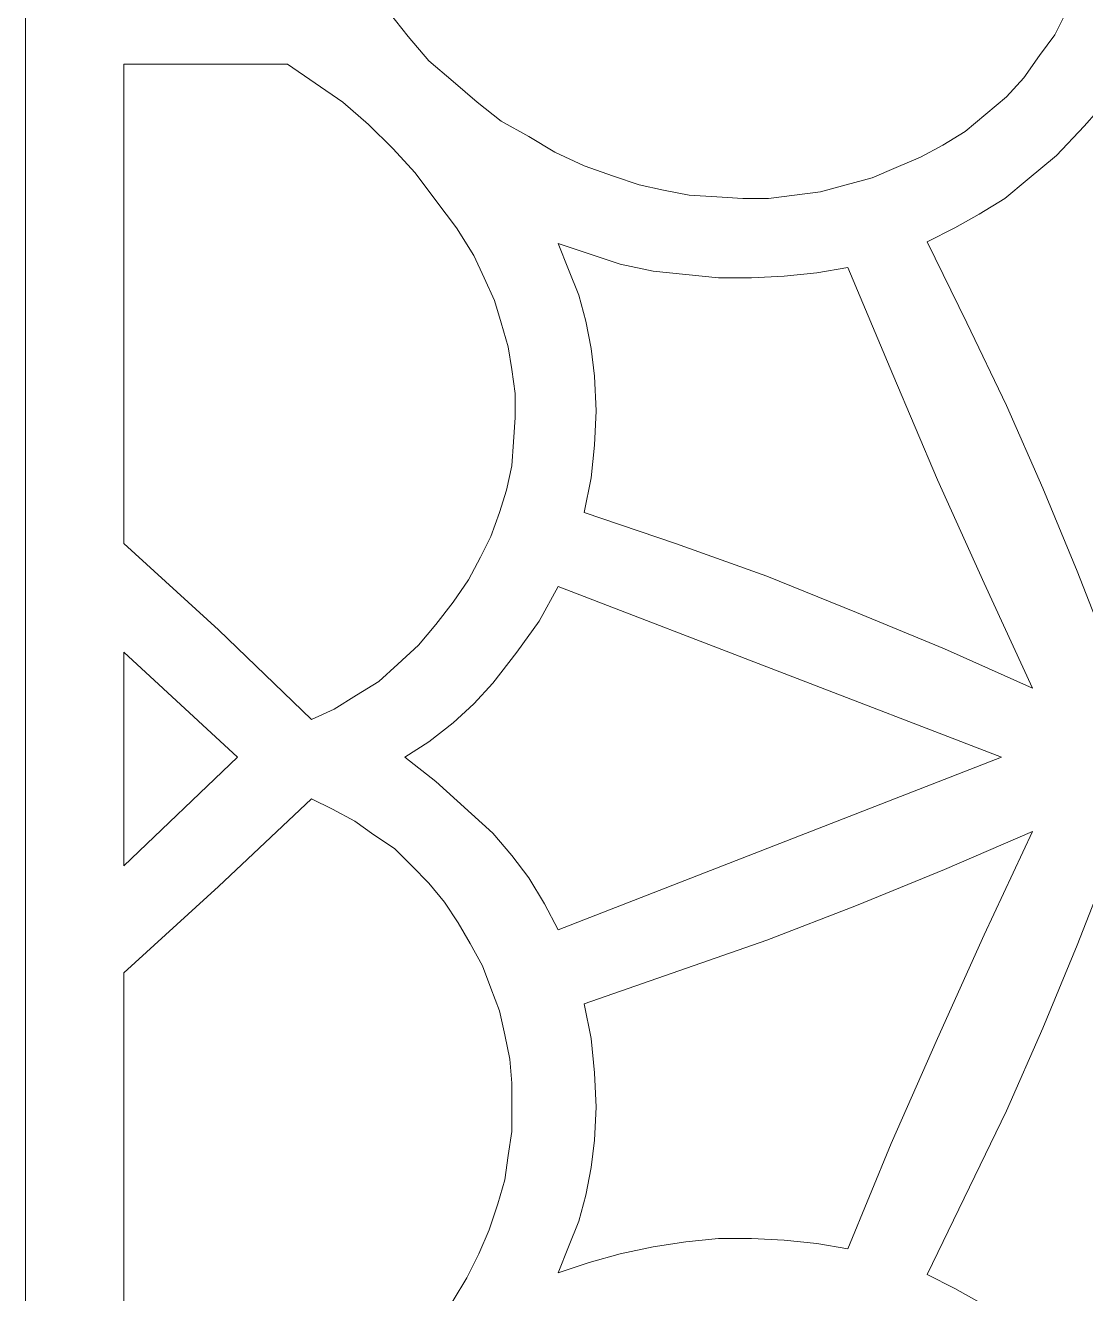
# Model space of a CAD drawing. Header units: centimetres. Extents: x -11.2 to 10.9, y -12.4 to 12.4.
# Drawn here: x -4.172 to -2.635, y -0.805 to 1.034 of the extents above; entities that cross this region are included whole.
import ezdxf

# ---------------------------------------------------------------- set-up
doc = ezdxf.new("R2010")
doc.units = ezdxf.units.CM
doc.header["$MEASUREMENT"] = 0
doc.layers.add('Camada 1', color=7, linetype='Continuous')

msp = doc.modelspace()

# ---------------------------------------------------------------- linework, layer by layer
at = {"layer": 'Camada 1', "color": 140, "lineweight": 9}
for points, knots in [([(1.82777, -1.98508), (1.82777, -1.98508), (1.82777, 4.13244), (1.82777, 4.13244), (1.82777, 4.13244), (1.82777, 4.13244), (-4.17224, 4.13244), (-4.17224, 4.13244), (-4.17224, 4.13244), (-4.17224, 4.13244), (-4.17224, -1.98508), (-4.17224, -1.98508), (-4.17224, -1.98508), (-4.17224, -1.98508), (1.82777, -1.98508), (1.82777, -1.98508)], [0, 0, 0, 0, 0.2, 0.2, 0.2, 0.2, 0.4, 0.4, 0.4, 0.4, 0.6, 0.6, 0.6, 0.6, 1, 1, 1, 1]), ([(-2.93473, 1.30743), (-2.93473, 1.30743), (-2.66221, 1.56493), (-2.66221, 1.56493), (-2.66221, 1.56493), (-2.66221, 1.56493), (-2.67971, 1.59745), (-2.67971, 1.59745), (-2.67971, 1.59745), (-2.67971, 1.59745), (-2.69724, 1.62744), (-2.69724, 1.62744), (-2.69724, 1.62744), (-2.69724, 1.62744), (-2.71971, 1.65496), (-2.71971, 1.65496), (-2.71971, 1.65496), (-2.71971, 1.65496), (-2.74222, 1.67993), (-2.74222, 1.67993), (-2.74222, 1.67993), (-2.74222, 1.67993), (-2.76723, 1.70494), (-2.76723, 1.70494), (-2.76723, 1.70494), (-2.76723, 1.70494), (-2.79471, 1.72742), (-2.79471, 1.72742), (-2.79471, 1.72742), (-2.79471, 1.72742), (-2.82223, 1.74742), (-2.82223, 1.74742), (-2.82223, 1.74742), (-2.82223, 1.74742), (-2.85222, 1.76742), (-2.85222, 1.76742), (-2.85222, 1.76742), (-2.85222, 1.76742), (-2.91473, 1.79744), (-2.91473, 1.79744), (-2.91473, 1.79744), (-2.91473, 1.79744), (-2.95473, 1.80993), (-2.95473, 1.80993), (-2.95473, 1.80993), (-2.95473, 1.80993), (-2.99223, 1.81995), (-2.99223, 1.81995), (-2.99223, 1.81995), (-2.99223, 1.81995), (-3.03224, 1.82743), (-3.03224, 1.82743), (-3.03224, 1.82743), (-3.03224, 1.82743), (-3.07221, 1.83494), (-3.07221, 1.83494), (-3.07221, 1.83494), (-3.07221, 1.83494), (-3.11221, 1.83745), (-3.11221, 1.83745), (-3.11221, 1.83745), (-3.11221, 1.83745), (-3.15222, 1.83745), (-3.15222, 1.83745), (-3.15222, 1.83745), (-3.15222, 1.83745), (-3.19222, 1.83494), (-3.19222, 1.83494), (-3.19222, 1.83494), (-3.19222, 1.83494), (-3.23223, 1.82993), (-3.23223, 1.82993), (-3.23223, 1.82993), (-3.23223, 1.82993), (-3.27223, 1.81995), (-3.27223, 1.81995), (-3.27223, 1.81995), (-3.27223, 1.81995), (-3.30973, 1.80993), (-3.30973, 1.80993), (-3.30973, 1.80993), (-3.30973, 1.80993), (-3.34974, 1.79744), (-3.34974, 1.79744), (-3.34974, 1.79744), (-3.34974, 1.79744), (-3.38724, 1.78245), (-3.38724, 1.78245), (-3.38724, 1.78245), (-3.38724, 1.78245), (-3.42223, 1.76495), (-3.42223, 1.76495), (-3.42223, 1.76495), (-3.42223, 1.76495), (-3.45723, 1.74495), (-3.45723, 1.74495), (-3.45723, 1.74495), (-3.45723, 1.74495), (-3.49222, 1.71994), (-3.49222, 1.71994), (-3.49222, 1.71994), (-3.49222, 1.71994), (-3.52722, 1.69242), (-3.52722, 1.69242), (-3.52722, 1.69242), (-3.52722, 1.69242), (-3.55971, 1.66494), (-3.55971, 1.66494), (-3.55971, 1.66494), (-3.55971, 1.66494), (-3.59224, 1.63495), (-3.59224, 1.63495), (-3.59224, 1.63495), (-3.59224, 1.63495), (-3.61972, 1.60243), (-3.61972, 1.60243), (-3.61972, 1.60243), (-3.61972, 1.60243), (-3.6472, 1.56743), (-3.6472, 1.56743), (-3.6472, 1.56743), (-3.6472, 1.56743), (-3.66971, 1.52993), (-3.66971, 1.52993), (-3.66971, 1.52993), (-3.66971, 1.52993), (-3.66971, 1.08995), (-3.66971, 1.08995), (-3.66971, 1.08995), (-3.66971, 1.08995), (-3.64473, 1.05245), (-3.64473, 1.05245), (-3.64473, 1.05245), (-3.64473, 1.05245), (-3.61721, 1.01745), (-3.61721, 1.01745), (-3.61721, 1.01745), (-3.61721, 1.01745), (-3.58723, 0.98242), (-3.58723, 0.98242), (-3.58723, 0.98242), (-3.58723, 0.98242), (-3.55223, 0.95243), (-3.55223, 0.95243), (-3.55223, 0.95243), (-3.55223, 0.95243), (-3.5172, 0.92245), (-3.5172, 0.92245), (-3.5172, 0.92245), (-3.5172, 0.92245), (-3.48224, 0.89493), (-3.48224, 0.89493), (-3.48224, 0.89493), (-3.48224, 0.89493), (-3.44224, 0.87242), (-3.44224, 0.87242), (-3.44224, 0.87242), (-3.44224, 0.87242), (-3.40474, 0.84995), (-3.40474, 0.84995), (-3.40474, 0.84995), (-3.40474, 0.84995), (-3.36223, 0.82995), (-3.36223, 0.82995), (-3.36223, 0.82995), (-3.36223, 0.82995), (-3.31972, 0.81492), (-3.31972, 0.81492), (-3.31972, 0.81492), (-3.31972, 0.81492), (-3.28222, 0.80243), (-3.28222, 0.80243), (-3.28222, 0.80243), (-3.28222, 0.80243), (-3.24722, 0.79492), (-3.24722, 0.79492), (-3.24722, 0.79492), (-3.24722, 0.79492), (-3.20972, 0.78744), (-3.20972, 0.78744), (-3.20972, 0.78744), (-3.20972, 0.78744), (-3.16972, 0.78494), (-3.16972, 0.78494), (-3.16972, 0.78494), (-3.16972, 0.78494), (-3.13222, 0.78243), (-3.13222, 0.78243), (-3.13222, 0.78243), (-3.13222, 0.78243), (-3.09472, 0.78243), (-3.09472, 0.78243), (-3.09472, 0.78243), (-3.09472, 0.78243), (-3.05721, 0.78744), (-3.05721, 0.78744), (-3.05721, 0.78744), (-3.05721, 0.78744), (-3.01971, 0.79245), (-3.01971, 0.79245), (-3.01971, 0.79245), (-3.01971, 0.79245), (-2.98221, 0.80243), (-2.98221, 0.80243), (-2.98221, 0.80243), (-2.98221, 0.80243), (-2.94471, 0.81245), (-2.94471, 0.81245), (-2.94471, 0.81245), (-2.94471, 0.81245), (-2.90972, 0.82745), (-2.90972, 0.82745), (-2.90972, 0.82745), (-2.90972, 0.82745), (-2.87472, 0.84244), (-2.87472, 0.84244), (-2.87472, 0.84244), (-2.87472, 0.84244), (-2.84223, 0.85994), (-2.84223, 0.85994), (-2.84223, 0.85994), (-2.84223, 0.85994), (-2.80971, 0.87994), (-2.80971, 0.87994), (-2.80971, 0.87994), (-2.80971, 0.87994), (-2.77972, 0.90495), (-2.77972, 0.90495), (-2.77972, 0.90495), (-2.77972, 0.90495), (-2.7497, 0.92993), (-2.7497, 0.92993), (-2.7497, 0.92993), (-2.7497, 0.92993), (-2.72472, 0.95744), (-2.72472, 0.95744), (-2.72472, 0.95744), (-2.72472, 0.95744), (-2.70221, 0.98993), (-2.70221, 0.98993), (-2.70221, 0.98993), (-2.70221, 0.98993), (-2.67971, 1.01996), (-2.67971, 1.01996), (-2.67971, 1.01996), (-2.67971, 1.01996), (-2.66221, 1.05495), (-2.66221, 1.05495), (-2.66221, 1.05495), (-2.66221, 1.05495), (-2.93473, 1.30743), (-2.93473, 1.30743)], [0, 0, 0, 0, 0.015625, 0.015625, 0.015625, 0.015625, 0.03125, 0.03125, 0.03125, 0.03125, 0.046875, 0.046875, 0.046875, 0.046875, 0.0625, 0.0625, 0.0625, 0.0625, 0.078125, 0.078125, 0.078125, 0.078125, 0.09375, 0.09375, 0.09375, 0.09375, 0.109375, 0.109375, 0.109375, 0.109375, 0.125, 0.125, 0.125, 0.125, 0.140625, 0.140625, 0.140625, 0.140625, 0.15625, 0.15625, 0.15625, 0.15625, 0.171875, 0.171875, 0.171875, 0.171875, 0.1875, 0.1875, 0.1875, 0.1875, 0.203125, 0.203125, 0.203125, 0.203125, 0.21875, 0.21875, 0.21875, 0.21875, 0.234375, 0.234375, 0.234375, 0.234375, 0.25, 0.25, 0.25, 0.25, 0.265625, 0.265625, 0.265625, 0.265625, 0.28125, 0.28125, 0.28125, 0.28125, 0.296875, 0.296875, 0.296875, 0.296875, 0.3125, 0.3125, 0.3125, 0.3125, 0.328125, 0.328125, 0.328125, 0.328125, 0.34375, 0.34375, 0.34375, 0.34375, 0.359375, 0.359375, 0.359375, 0.359375, 0.375, 0.375, 0.375, 0.375, 0.390625, 0.390625, 0.390625, 0.390625, 0.40625, 0.40625, 0.40625, 0.40625, 0.421875, 0.421875, 0.421875, 0.421875, 0.4375, 0.4375, 0.4375, 0.4375, 0.453125, 0.453125, 0.453125, 0.453125, 0.46875, 0.46875, 0.46875, 0.46875, 0.484375, 0.484375, 0.484375, 0.484375, 0.5, 0.5, 0.5, 0.5, 0.515625, 0.515625, 0.515625, 0.515625, 0.53125, 0.53125, 0.53125, 0.53125, 0.546875, 0.546875, 0.546875, 0.546875, 0.5625, 0.5625, 0.5625, 0.5625, 0.578125, 0.578125, 0.578125, 0.578125, 0.59375, 0.59375, 0.59375, 0.59375, 0.609375, 0.609375, 0.609375, 0.609375, 0.625, 0.625, 0.625, 0.625, 0.640625, 0.640625, 0.640625, 0.640625, 0.65625, 0.65625, 0.65625, 0.65625, 0.671875, 0.671875, 0.671875, 0.671875, 0.6875, 0.6875, 0.6875, 0.6875, 0.703125, 0.703125, 0.703125, 0.703125, 0.71875, 0.71875, 0.71875, 0.71875, 0.734375, 0.734375, 0.734375, 0.734375, 0.75, 0.75, 0.75, 0.75, 0.765625, 0.765625, 0.765625, 0.765625, 0.78125, 0.78125, 0.78125, 0.78125, 0.796875, 0.796875, 0.796875, 0.796875, 0.8125, 0.8125, 0.8125, 0.8125, 0.828125, 0.828125, 0.828125, 0.828125, 0.84375, 0.84375, 0.84375, 0.84375, 0.859375, 0.859375, 0.859375, 0.859375, 0.875, 0.875, 0.875, 0.875, 0.890625, 0.890625, 0.890625, 0.890625, 0.90625, 0.90625, 0.90625, 0.90625, 0.921875, 0.921875, 0.921875, 0.921875, 0.9375, 0.9375, 0.9375, 0.9375, 0.953125, 0.953125, 0.953125, 0.953125, 0.96875, 0.96875, 0.96875, 0.96875, 1, 1, 1, 1]), ([(-4.02972, 0.97745), (-4.02972, 0.97745), (-4.02972, 0.28244), (-4.02972, 0.28244), (-4.02972, 0.28244), (-4.02972, 0.28244), (-3.8922, 0.15745), (-3.8922, 0.15745), (-3.8922, 0.15745), (-3.8922, 0.15745), (-3.75723, 0.02745), (-3.75723, 0.02745), (-3.75723, 0.02745), (-3.75723, 0.02745), (-3.72471, 0.04244), (-3.72471, 0.04244), (-3.72471, 0.04244), (-3.72471, 0.04244), (-3.69221, 0.06245), (-3.69221, 0.06245), (-3.69221, 0.06245), (-3.69221, 0.06245), (-3.65972, 0.08245), (-3.65972, 0.08245), (-3.65972, 0.08245), (-3.65972, 0.08245), (-3.63221, 0.10746), (-3.63221, 0.10746), (-3.63221, 0.10746), (-3.63221, 0.10746), (-3.60222, 0.13494), (-3.60222, 0.13494), (-3.60222, 0.13494), (-3.60222, 0.13494), (-3.57724, 0.16493), (-3.57724, 0.16493), (-3.57724, 0.16493), (-3.57724, 0.16493), (-3.55223, 0.19742), (-3.55223, 0.19742), (-3.55223, 0.19742), (-3.55223, 0.19742), (-3.52973, 0.22991), (-3.52973, 0.22991), (-3.52973, 0.22991), (-3.52973, 0.22991), (-3.51223, 0.26244), (-3.51223, 0.26244), (-3.51223, 0.26244), (-3.51223, 0.26244), (-3.49723, 0.29246), (-3.49723, 0.29246), (-3.49723, 0.29246), (-3.49723, 0.29246), (-3.48471, 0.32745), (-3.48471, 0.32745), (-3.48471, 0.32745), (-3.48471, 0.32745), (-3.47473, 0.35994), (-3.47473, 0.35994), (-3.47473, 0.35994), (-3.47473, 0.35994), (-3.46721, 0.39494), (-3.46721, 0.39494), (-3.46721, 0.39494), (-3.46721, 0.39494), (-3.46471, 0.42994), (-3.46471, 0.42994), (-3.46471, 0.42994), (-3.46471, 0.42994), (-3.4622, 0.46493), (-3.4622, 0.46493), (-3.4622, 0.46493), (-3.4622, 0.46493), (-3.4622, 0.49993), (-3.4622, 0.49993), (-3.4622, 0.49993), (-3.4622, 0.49993), (-3.46721, 0.53492), (-3.46721, 0.53492), (-3.46721, 0.53492), (-3.46721, 0.53492), (-3.47222, 0.56745), (-3.47222, 0.56745), (-3.47222, 0.56745), (-3.47222, 0.56745), (-3.48224, 0.60244), (-3.48224, 0.60244), (-3.48224, 0.60244), (-3.48224, 0.60244), (-3.49222, 0.63493), (-3.49222, 0.63493), (-3.49222, 0.63493), (-3.49222, 0.63493), (-3.50722, 0.66742), (-3.50722, 0.66742), (-3.50722, 0.66742), (-3.50722, 0.66742), (-3.52221, 0.69995), (-3.52221, 0.69995), (-3.52221, 0.69995), (-3.52221, 0.69995), (-3.54722, 0.73992), (-3.54722, 0.73992), (-3.54722, 0.73992), (-3.54722, 0.73992), (-3.57724, 0.77993), (-3.57724, 0.77993), (-3.57724, 0.77993), (-3.57724, 0.77993), (-3.60723, 0.81993), (-3.60723, 0.81993), (-3.60723, 0.81993), (-3.60723, 0.81993), (-3.63972, 0.85493), (-3.63972, 0.85493), (-3.63972, 0.85493), (-3.63972, 0.85493), (-3.67472, 0.88992), (-3.67472, 0.88992), (-3.67472, 0.88992), (-3.67472, 0.88992), (-3.71222, 0.92245), (-3.71222, 0.92245), (-3.71222, 0.92245), (-3.71222, 0.92245), (-3.75222, 0.94993), (-3.75222, 0.94993), (-3.75222, 0.94993), (-3.75222, 0.94993), (-3.79223, 0.97745), (-3.79223, 0.97745), (-3.79223, 0.97745), (-3.79223, 0.97745), (-4.02972, 0.97745), (-4.02972, 0.97745)], [0, 0, 0, 0, 0.0285714, 0.0285714, 0.0285714, 0.0285714, 0.0571429, 0.0571429, 0.0571429, 0.0571429, 0.0857143, 0.0857143, 0.0857143, 0.0857143, 0.1142857, 0.1142857, 0.1142857, 0.1142857, 0.1428571, 0.1428571, 0.1428571, 0.1428571, 0.1714286, 0.1714286, 0.1714286, 0.1714286, 0.2, 0.2, 0.2, 0.2, 0.2285714, 0.2285714, 0.2285714, 0.2285714, 0.2571429, 0.2571429, 0.2571429, 0.2571429, 0.2857143, 0.2857143, 0.2857143, 0.2857143, 0.3142857, 0.3142857, 0.3142857, 0.3142857, 0.3428571, 0.3428571, 0.3428571, 0.3428571, 0.3714286, 0.3714286, 0.3714286, 0.3714286, 0.4, 0.4, 0.4, 0.4, 0.4285714, 0.4285714, 0.4285714, 0.4285714, 0.4571429, 0.4571429, 0.4571429, 0.4571429, 0.4857143, 0.4857143, 0.4857143, 0.4857143, 0.5142857, 0.5142857, 0.5142857, 0.5142857, 0.5428571, 0.5428571, 0.5428571, 0.5428571, 0.5714286, 0.5714286, 0.5714286, 0.5714286, 0.6, 0.6, 0.6, 0.6, 0.6285714, 0.6285714, 0.6285714, 0.6285714, 0.6571429, 0.6571429, 0.6571429, 0.6571429, 0.6857143, 0.6857143, 0.6857143, 0.6857143, 0.7142857, 0.7142857, 0.7142857, 0.7142857, 0.7428571, 0.7428571, 0.7428571, 0.7428571, 0.7714286, 0.7714286, 0.7714286, 0.7714286, 0.8, 0.8, 0.8, 0.8, 0.8285714, 0.8285714, 0.8285714, 0.8285714, 0.8571429, 0.8571429, 0.8571429, 0.8571429, 0.8857143, 0.8857143, 0.8857143, 0.8857143, 0.9142857, 0.9142857, 0.9142857, 0.9142857, 0.9428571, 0.9428571, 0.9428571, 0.9428571, 1, 1, 1, 1]), ([(-2.33473, 0.71995), (-2.33473, 0.71995), (-2.38471, 0.74744), (-2.38471, 0.74744), (-2.38471, 0.74744), (-2.38471, 0.74744), (-2.43474, 0.77742), (-2.43474, 0.77742), (-2.43474, 0.77742), (-2.43474, 0.77742), (-2.47972, 0.80744), (-2.47972, 0.80744), (-2.47972, 0.80744), (-2.47972, 0.80744), (-2.51471, 0.83492), (-2.51471, 0.83492), (-2.51471, 0.83492), (-2.51471, 0.83492), (-2.54473, 0.86244), (-2.54473, 0.86244), (-2.54473, 0.86244), (-2.54473, 0.86244), (-2.57472, 0.89493), (-2.57472, 0.89493), (-2.57472, 0.89493), (-2.57472, 0.89493), (-2.59973, 0.92993), (-2.59973, 0.92993), (-2.59973, 0.92993), (-2.59973, 0.92993), (-2.63723, 0.88745), (-2.63723, 0.88745), (-2.63723, 0.88745), (-2.63723, 0.88745), (-2.6772, 0.84494), (-2.6772, 0.84494), (-2.6772, 0.84494), (-2.6772, 0.84494), (-2.71971, 0.80995), (-2.71971, 0.80995), (-2.71971, 0.80995), (-2.71971, 0.80995), (-2.75224, 0.78243), (-2.75224, 0.78243), (-2.75224, 0.78243), (-2.75224, 0.78243), (-2.7897, 0.75996), (-2.7897, 0.75996), (-2.7897, 0.75996), (-2.7897, 0.75996), (-2.82473, 0.73992), (-2.82473, 0.73992), (-2.82473, 0.73992), (-2.82473, 0.73992), (-2.86474, 0.71995), (-2.86474, 0.71995), (-2.86474, 0.71995), (-2.86474, 0.71995), (-2.80724, 0.60244), (-2.80724, 0.60244), (-2.80724, 0.60244), (-2.80724, 0.60244), (-2.7497, 0.48243), (-2.7497, 0.48243), (-2.7497, 0.48243), (-2.7497, 0.48243), (-2.69724, 0.36245), (-2.69724, 0.36245), (-2.69724, 0.36245), (-2.69724, 0.36245), (-2.64722, 0.24243), (-2.64722, 0.24243), (-2.64722, 0.24243), (-2.64722, 0.24243), (-2.59973, 0.11991), (-2.59973, 0.11991), (-2.59973, 0.11991), (-2.59973, 0.11991), (-2.33473, 0.71995), (-2.33473, 0.71995)], [0, 0, 0, 0, 0.047619, 0.047619, 0.047619, 0.047619, 0.0952381, 0.0952381, 0.0952381, 0.0952381, 0.1428571, 0.1428571, 0.1428571, 0.1428571, 0.1904762, 0.1904762, 0.1904762, 0.1904762, 0.2380952, 0.2380952, 0.2380952, 0.2380952, 0.2857143, 0.2857143, 0.2857143, 0.2857143, 0.3333333, 0.3333333, 0.3333333, 0.3333333, 0.3809524, 0.3809524, 0.3809524, 0.3809524, 0.4285714, 0.4285714, 0.4285714, 0.4285714, 0.4761905, 0.4761905, 0.4761905, 0.4761905, 0.5238095, 0.5238095, 0.5238095, 0.5238095, 0.5714286, 0.5714286, 0.5714286, 0.5714286, 0.6190476, 0.6190476, 0.6190476, 0.6190476, 0.6666667, 0.6666667, 0.6666667, 0.6666667, 0.7142857, 0.7142857, 0.7142857, 0.7142857, 0.7619048, 0.7619048, 0.7619048, 0.7619048, 0.8095238, 0.8095238, 0.8095238, 0.8095238, 0.8571429, 0.8571429, 0.8571429, 0.8571429, 0.9047619, 0.9047619, 0.9047619, 0.9047619, 1, 1, 1, 1]), ([(-3.36223, 0.32745), (-3.36223, 0.32745), (-3.35221, 0.37744), (-3.35221, 0.37744), (-3.35221, 0.37744), (-3.35221, 0.37744), (-3.34723, 0.42496), (-3.34723, 0.42496), (-3.34723, 0.42496), (-3.34723, 0.42496), (-3.34473, 0.47495), (-3.34473, 0.47495), (-3.34473, 0.47495), (-3.34473, 0.47495), (-3.34723, 0.52494), (-3.34723, 0.52494), (-3.34723, 0.52494), (-3.34723, 0.52494), (-3.35221, 0.56494), (-3.35221, 0.56494), (-3.35221, 0.56494), (-3.35221, 0.56494), (-3.35972, 0.60495), (-3.35972, 0.60495), (-3.35972, 0.60495), (-3.35972, 0.60495), (-3.36971, 0.64245), (-3.36971, 0.64245), (-3.36971, 0.64245), (-3.36971, 0.64245), (-3.3847, 0.67995), (-3.3847, 0.67995), (-3.3847, 0.67995), (-3.3847, 0.67995), (-3.39973, 0.71745), (-3.39973, 0.71745), (-3.39973, 0.71745), (-3.39973, 0.71745), (-3.35471, 0.70246), (-3.35471, 0.70246), (-3.35471, 0.70246), (-3.35471, 0.70246), (-3.30973, 0.68743), (-3.30973, 0.68743), (-3.30973, 0.68743), (-3.30973, 0.68743), (-3.26221, 0.67744), (-3.26221, 0.67744), (-3.26221, 0.67744), (-3.26221, 0.67744), (-3.21473, 0.67243), (-3.21473, 0.67243), (-3.21473, 0.67243), (-3.21473, 0.67243), (-3.16721, 0.66742), (-3.16721, 0.66742), (-3.16721, 0.66742), (-3.16721, 0.66742), (-3.11973, 0.66742), (-3.11973, 0.66742), (-3.11973, 0.66742), (-3.11973, 0.66742), (-3.07221, 0.66993), (-3.07221, 0.66993), (-3.07221, 0.66993), (-3.07221, 0.66993), (-3.02472, 0.67494), (-3.02472, 0.67494), (-3.02472, 0.67494), (-3.02472, 0.67494), (-2.97971, 0.68245), (-2.97971, 0.68245), (-2.97971, 0.68245), (-2.97971, 0.68245), (-2.91473, 0.52744), (-2.91473, 0.52744), (-2.91473, 0.52744), (-2.91473, 0.52744), (-2.84971, 0.37494), (-2.84971, 0.37494), (-2.84971, 0.37494), (-2.84971, 0.37494), (-2.78222, 0.22494), (-2.78222, 0.22494), (-2.78222, 0.22494), (-2.78222, 0.22494), (-2.71223, 0.07243), (-2.71223, 0.07243), (-2.71223, 0.07243), (-2.71223, 0.07243), (-2.83973, 0.12993), (-2.83973, 0.12993), (-2.83973, 0.12993), (-2.83973, 0.12993), (-2.96722, 0.18243), (-2.96722, 0.18243), (-2.96722, 0.18243), (-2.96722, 0.18243), (-3.09722, 0.23495), (-3.09722, 0.23495), (-3.09722, 0.23495), (-3.09722, 0.23495), (-3.22972, 0.28244), (-3.22972, 0.28244), (-3.22972, 0.28244), (-3.22972, 0.28244), (-3.36223, 0.32745), (-3.36223, 0.32745)], [0, 0, 0, 0, 0.0357143, 0.0357143, 0.0357143, 0.0357143, 0.0714286, 0.0714286, 0.0714286, 0.0714286, 0.1071429, 0.1071429, 0.1071429, 0.1071429, 0.1428571, 0.1428571, 0.1428571, 0.1428571, 0.1785714, 0.1785714, 0.1785714, 0.1785714, 0.2142857, 0.2142857, 0.2142857, 0.2142857, 0.25, 0.25, 0.25, 0.25, 0.2857143, 0.2857143, 0.2857143, 0.2857143, 0.3214286, 0.3214286, 0.3214286, 0.3214286, 0.3571429, 0.3571429, 0.3571429, 0.3571429, 0.3928571, 0.3928571, 0.3928571, 0.3928571, 0.4285714, 0.4285714, 0.4285714, 0.4285714, 0.4642857, 0.4642857, 0.4642857, 0.4642857, 0.5, 0.5, 0.5, 0.5, 0.5357143, 0.5357143, 0.5357143, 0.5357143, 0.5714286, 0.5714286, 0.5714286, 0.5714286, 0.6071429, 0.6071429, 0.6071429, 0.6071429, 0.6428571, 0.6428571, 0.6428571, 0.6428571, 0.6785714, 0.6785714, 0.6785714, 0.6785714, 0.7142857, 0.7142857, 0.7142857, 0.7142857, 0.75, 0.75, 0.75, 0.75, 0.7857143, 0.7857143, 0.7857143, 0.7857143, 0.8214286, 0.8214286, 0.8214286, 0.8214286, 0.8571429, 0.8571429, 0.8571429, 0.8571429, 0.8928571, 0.8928571, 0.8928571, 0.8928571, 0.9285714, 0.9285714, 0.9285714, 0.9285714, 1, 1, 1, 1]), ([(-2.75721, -0.02755), (-2.75721, -0.02755), (-3.39973, 0.21993), (-3.39973, 0.21993), (-3.39973, 0.21993), (-3.39973, 0.21993), (-3.42724, 0.16994), (-3.42724, 0.16994), (-3.42724, 0.16994), (-3.42724, 0.16994), (-3.45973, 0.12496), (-3.45973, 0.12496), (-3.45973, 0.12496), (-3.45973, 0.12496), (-3.49473, 0.07994), (-3.49473, 0.07994), (-3.49473, 0.07994), (-3.49473, 0.07994), (-3.52221, 0.04992), (-3.52221, 0.04992), (-3.52221, 0.04992), (-3.52221, 0.04992), (-3.55223, 0.02244), (-3.55223, 0.02244), (-3.55223, 0.02244), (-3.55223, 0.02244), (-3.58723, -0.00504), (-3.58723, -0.00504), (-3.58723, -0.00504), (-3.58723, -0.00504), (-3.62222, -0.02755), (-3.62222, -0.02755), (-3.62222, -0.02755), (-3.62222, -0.02755), (-3.57724, -0.06258), (-3.57724, -0.06258), (-3.57724, -0.06258), (-3.57724, -0.06258), (-3.49473, -0.13758), (-3.49473, -0.13758), (-3.49473, -0.13758), (-3.49473, -0.13758), (-3.46721, -0.17007), (-3.46721, -0.17007), (-3.46721, -0.17007), (-3.46721, -0.17007), (-3.44224, -0.20256), (-3.44224, -0.20256), (-3.44224, -0.20256), (-3.44224, -0.20256), (-3.41973, -0.24006), (-3.41973, -0.24006), (-3.41973, -0.24006), (-3.41973, -0.24006), (-3.39973, -0.27756), (-3.39973, -0.27756), (-3.39973, -0.27756), (-3.39973, -0.27756), (-2.75721, -0.02755), (-2.75721, -0.02755)], [0, 0, 0, 0, 0.0625, 0.0625, 0.0625, 0.0625, 0.125, 0.125, 0.125, 0.125, 0.1875, 0.1875, 0.1875, 0.1875, 0.25, 0.25, 0.25, 0.25, 0.3125, 0.3125, 0.3125, 0.3125, 0.375, 0.375, 0.375, 0.375, 0.4375, 0.4375, 0.4375, 0.4375, 0.5, 0.5, 0.5, 0.5, 0.5625, 0.5625, 0.5625, 0.5625, 0.625, 0.625, 0.625, 0.625, 0.6875, 0.6875, 0.6875, 0.6875, 0.75, 0.75, 0.75, 0.75, 0.8125, 0.8125, 0.8125, 0.8125, 0.875, 0.875, 0.875, 0.875, 1, 1, 1, 1]), ([(-4.02972, 0.12496), (-4.02972, 0.12496), (-3.86472, -0.02755), (-3.86472, -0.02755), (-3.86472, -0.02755), (-3.86472, -0.02755), (-4.02972, -0.18506), (-4.02972, -0.18506), (-4.02972, -0.18506), (-4.02972, -0.18506), (-4.02972, 0.12496), (-4.02972, 0.12496)], [0, 0, 0, 0, 0.25, 0.25, 0.25, 0.25, 0.5, 0.5, 0.5, 0.5, 1, 1, 1, 1]), ([(-3.75723, -0.08759), (-3.75723, -0.08759), (-3.8922, -0.21505), (-3.8922, -0.21505), (-3.8922, -0.21505), (-3.8922, -0.21505), (-4.02972, -0.34007), (-4.02972, -0.34007), (-4.02972, -0.34007), (-4.02972, -0.34007), (-4.02972, -1.03258), (-4.02972, -1.03258), (-4.02972, -1.03258), (-4.02972, -1.03258), (-3.99973, -1.04009), (-3.99973, -1.04009), (-3.99973, -1.04009), (-3.99973, -1.04009), (-3.96724, -1.04256), (-3.96724, -1.04256), (-3.96724, -1.04256), (-3.96724, -1.04256), (-3.93722, -1.04506), (-3.93722, -1.04506), (-3.93722, -1.04506), (-3.93722, -1.04506), (-3.90723, -1.04506), (-3.90723, -1.04506), (-3.90723, -1.04506), (-3.90723, -1.04506), (-3.87721, -1.04009), (-3.87721, -1.04009), (-3.87721, -1.04009), (-3.87721, -1.04009), (-3.84472, -1.03505), (-3.84472, -1.03505), (-3.84472, -1.03505), (-3.84472, -1.03505), (-3.81724, -1.02506), (-3.81724, -1.02506), (-3.81724, -1.02506), (-3.81724, -1.02506), (-3.78722, -1.01508), (-3.78722, -1.01508), (-3.78722, -1.01508), (-3.78722, -1.01508), (-3.75222, -0.99754), (-3.75222, -0.99754), (-3.75222, -0.99754), (-3.75222, -0.99754), (-3.71973, -0.97754), (-3.71973, -0.97754), (-3.71973, -0.97754), (-3.71973, -0.97754), (-3.68721, -0.95507), (-3.68721, -0.95507), (-3.68721, -0.95507), (-3.68721, -0.95507), (-3.65471, -0.93256), (-3.65471, -0.93256), (-3.65471, -0.93256), (-3.65471, -0.93256), (-3.62723, -0.90505), (-3.62723, -0.90505), (-3.62723, -0.90505), (-3.62723, -0.90505), (-3.59972, -0.87757), (-3.59972, -0.87757), (-3.59972, -0.87757), (-3.59972, -0.87757), (-3.5747, -0.84758), (-3.5747, -0.84758), (-3.5747, -0.84758), (-3.5747, -0.84758), (-3.55223, -0.81505), (-3.55223, -0.81505), (-3.55223, -0.81505), (-3.55223, -0.81505), (-3.53223, -0.78256), (-3.53223, -0.78256), (-3.53223, -0.78256), (-3.53223, -0.78256), (-3.51473, -0.74757), (-3.51473, -0.74757), (-3.51473, -0.74757), (-3.51473, -0.74757), (-3.49974, -0.71257), (-3.49974, -0.71257), (-3.49974, -0.71257), (-3.49974, -0.71257), (-3.48722, -0.67507), (-3.48722, -0.67507), (-3.48722, -0.67507), (-3.48722, -0.67507), (-3.47723, -0.64004), (-3.47723, -0.64004), (-3.47723, -0.64004), (-3.47723, -0.64004), (-3.47222, -0.60508), (-3.47222, -0.60508), (-3.47222, -0.60508), (-3.47222, -0.60508), (-3.46721, -0.57005), (-3.46721, -0.57005), (-3.46721, -0.57005), (-3.46721, -0.57005), (-3.46721, -0.50006), (-3.46721, -0.50006), (-3.46721, -0.50006), (-3.46721, -0.50006), (-3.46972, -0.46506), (-3.46972, -0.46506), (-3.46972, -0.46506), (-3.46972, -0.46506), (-3.47723, -0.43007), (-3.47723, -0.43007), (-3.47723, -0.43007), (-3.47723, -0.43007), (-3.48471, -0.39507), (-3.48471, -0.39507), (-3.48471, -0.39507), (-3.48471, -0.39507), (-3.49723, -0.36254), (-3.49723, -0.36254), (-3.49723, -0.36254), (-3.49723, -0.36254), (-3.50972, -0.33005), (-3.50972, -0.33005), (-3.50972, -0.33005), (-3.50972, -0.33005), (-3.52722, -0.29756), (-3.52722, -0.29756), (-3.52722, -0.29756), (-3.52722, -0.29756), (-3.54472, -0.26758), (-3.54472, -0.26758), (-3.54472, -0.26758), (-3.54472, -0.26758), (-3.56472, -0.23756), (-3.56472, -0.23756), (-3.56472, -0.23756), (-3.56472, -0.23756), (-3.58723, -0.21004), (-3.58723, -0.21004), (-3.58723, -0.21004), (-3.58723, -0.21004), (-3.6122, -0.18506), (-3.6122, -0.18506), (-3.6122, -0.18506), (-3.6122, -0.18506), (-3.63722, -0.16005), (-3.63722, -0.16005), (-3.63722, -0.16005), (-3.63722, -0.16005), (-3.66724, -0.14005), (-3.66724, -0.14005), (-3.66724, -0.14005), (-3.66724, -0.14005), (-3.69472, -0.12008), (-3.69472, -0.12008), (-3.69472, -0.12008), (-3.69472, -0.12008), (-3.72721, -0.10258), (-3.72721, -0.10258), (-3.72721, -0.10258), (-3.72721, -0.10258), (-3.75723, -0.08759), (-3.75723, -0.08759)], [0, 0, 0, 0, 0.0232558, 0.0232558, 0.0232558, 0.0232558, 0.0465116, 0.0465116, 0.0465116, 0.0465116, 0.0697674, 0.0697674, 0.0697674, 0.0697674, 0.0930233, 0.0930233, 0.0930233, 0.0930233, 0.1162791, 0.1162791, 0.1162791, 0.1162791, 0.1395349, 0.1395349, 0.1395349, 0.1395349, 0.1627907, 0.1627907, 0.1627907, 0.1627907, 0.1860465, 0.1860465, 0.1860465, 0.1860465, 0.2093023, 0.2093023, 0.2093023, 0.2093023, 0.2325581, 0.2325581, 0.2325581, 0.2325581, 0.255814, 0.255814, 0.255814, 0.255814, 0.2790698, 0.2790698, 0.2790698, 0.2790698, 0.3023256, 0.3023256, 0.3023256, 0.3023256, 0.3255814, 0.3255814, 0.3255814, 0.3255814, 0.3488372, 0.3488372, 0.3488372, 0.3488372, 0.372093, 0.372093, 0.372093, 0.372093, 0.3953488, 0.3953488, 0.3953488, 0.3953488, 0.4186047, 0.4186047, 0.4186047, 0.4186047, 0.4418605, 0.4418605, 0.4418605, 0.4418605, 0.4651163, 0.4651163, 0.4651163, 0.4651163, 0.4883721, 0.4883721, 0.4883721, 0.4883721, 0.5116279, 0.5116279, 0.5116279, 0.5116279, 0.5348837, 0.5348837, 0.5348837, 0.5348837, 0.5581395, 0.5581395, 0.5581395, 0.5581395, 0.5813953, 0.5813953, 0.5813953, 0.5813953, 0.6046512, 0.6046512, 0.6046512, 0.6046512, 0.627907, 0.627907, 0.627907, 0.627907, 0.6511628, 0.6511628, 0.6511628, 0.6511628, 0.6744186, 0.6744186, 0.6744186, 0.6744186, 0.6976744, 0.6976744, 0.6976744, 0.6976744, 0.7209302, 0.7209302, 0.7209302, 0.7209302, 0.744186, 0.744186, 0.744186, 0.744186, 0.7674419, 0.7674419, 0.7674419, 0.7674419, 0.7906977, 0.7906977, 0.7906977, 0.7906977, 0.8139535, 0.8139535, 0.8139535, 0.8139535, 0.8372093, 0.8372093, 0.8372093, 0.8372093, 0.8604651, 0.8604651, 0.8604651, 0.8604651, 0.8837209, 0.8837209, 0.8837209, 0.8837209, 0.9069767, 0.9069767, 0.9069767, 0.9069767, 0.9302326, 0.9302326, 0.9302326, 0.9302326, 0.9534884, 0.9534884, 0.9534884, 0.9534884, 1, 1, 1, 1]), ([(-3.36223, -0.38505), (-3.36223, -0.38505), (-3.35221, -0.43508), (-3.35221, -0.43508), (-3.35221, -0.43508), (-3.35221, -0.43508), (-3.34723, -0.48506), (-3.34723, -0.48506), (-3.34723, -0.48506), (-3.34723, -0.48506), (-3.34473, -0.53505), (-3.34473, -0.53505), (-3.34473, -0.53505), (-3.34473, -0.53505), (-3.34723, -0.58257), (-3.34723, -0.58257), (-3.34723, -0.58257), (-3.34723, -0.58257), (-3.35221, -0.62254), (-3.35221, -0.62254), (-3.35221, -0.62254), (-3.35221, -0.62254), (-3.35972, -0.66255), (-3.35972, -0.66255), (-3.35972, -0.66255), (-3.35972, -0.66255), (-3.36971, -0.70005), (-3.36971, -0.70005), (-3.36971, -0.70005), (-3.36971, -0.70005), (-3.3847, -0.73758), (-3.3847, -0.73758), (-3.3847, -0.73758), (-3.3847, -0.73758), (-3.39973, -0.77505), (-3.39973, -0.77505), (-3.39973, -0.77505), (-3.39973, -0.77505), (-3.35471, -0.76005), (-3.35471, -0.76005), (-3.35471, -0.76005), (-3.35471, -0.76005), (-3.30973, -0.74757), (-3.30973, -0.74757), (-3.30973, -0.74757), (-3.30973, -0.74757), (-3.26221, -0.73758), (-3.26221, -0.73758), (-3.26221, -0.73758), (-3.26221, -0.73758), (-3.21473, -0.73007), (-3.21473, -0.73007), (-3.21473, -0.73007), (-3.21473, -0.73007), (-3.16721, -0.72506), (-3.16721, -0.72506), (-3.16721, -0.72506), (-3.16721, -0.72506), (-3.11973, -0.72506), (-3.11973, -0.72506), (-3.11973, -0.72506), (-3.11973, -0.72506), (-3.07221, -0.72756), (-3.07221, -0.72756), (-3.07221, -0.72756), (-3.07221, -0.72756), (-3.02472, -0.73257), (-3.02472, -0.73257), (-3.02472, -0.73257), (-3.02472, -0.73257), (-2.97971, -0.74005), (-2.97971, -0.74005), (-2.97971, -0.74005), (-2.97971, -0.74005), (-2.91723, -0.58755), (-2.91723, -0.58755), (-2.91723, -0.58755), (-2.91723, -0.58755), (-2.84971, -0.43508), (-2.84971, -0.43508), (-2.84971, -0.43508), (-2.84971, -0.43508), (-2.78222, -0.28508), (-2.78222, -0.28508), (-2.78222, -0.28508), (-2.78222, -0.28508), (-2.71223, -0.13507), (-2.71223, -0.13507), (-2.71223, -0.13507), (-2.71223, -0.13507), (-2.83973, -0.19007), (-2.83973, -0.19007), (-2.83973, -0.19007), (-2.83973, -0.19007), (-2.96722, -0.24257), (-2.96722, -0.24257), (-2.96722, -0.24257), (-2.96722, -0.24257), (-3.09722, -0.29255), (-3.09722, -0.29255), (-3.09722, -0.29255), (-3.09722, -0.29255), (-3.36223, -0.38505), (-3.36223, -0.38505)], [0, 0, 0, 0, 0.037037, 0.037037, 0.037037, 0.037037, 0.0740741, 0.0740741, 0.0740741, 0.0740741, 0.1111111, 0.1111111, 0.1111111, 0.1111111, 0.1481481, 0.1481481, 0.1481481, 0.1481481, 0.1851852, 0.1851852, 0.1851852, 0.1851852, 0.2222222, 0.2222222, 0.2222222, 0.2222222, 0.2592593, 0.2592593, 0.2592593, 0.2592593, 0.2962963, 0.2962963, 0.2962963, 0.2962963, 0.3333333, 0.3333333, 0.3333333, 0.3333333, 0.3703704, 0.3703704, 0.3703704, 0.3703704, 0.4074074, 0.4074074, 0.4074074, 0.4074074, 0.4444444, 0.4444444, 0.4444444, 0.4444444, 0.4814815, 0.4814815, 0.4814815, 0.4814815, 0.5185185, 0.5185185, 0.5185185, 0.5185185, 0.5555556, 0.5555556, 0.5555556, 0.5555556, 0.5925926, 0.5925926, 0.5925926, 0.5925926, 0.6296296, 0.6296296, 0.6296296, 0.6296296, 0.6666667, 0.6666667, 0.6666667, 0.6666667, 0.7037037, 0.7037037, 0.7037037, 0.7037037, 0.7407407, 0.7407407, 0.7407407, 0.7407407, 0.7777778, 0.7777778, 0.7777778, 0.7777778, 0.8148148, 0.8148148, 0.8148148, 0.8148148, 0.8518519, 0.8518519, 0.8518519, 0.8518519, 0.8888889, 0.8888889, 0.8888889, 0.8888889, 0.9259259, 0.9259259, 0.9259259, 0.9259259, 1, 1, 1, 1]), ([(-2.86474, -0.77755), (-2.86474, -0.77755), (-2.82473, -0.79756), (-2.82473, -0.79756), (-2.82473, -0.79756), (-2.82473, -0.79756), (-2.7897, -0.81756), (-2.7897, -0.81756), (-2.7897, -0.81756), (-2.7897, -0.81756), (-2.75471, -0.84006), (-2.75471, -0.84006), (-2.75471, -0.84006), (-2.75471, -0.84006), (-2.71971, -0.86755), (-2.71971, -0.86755), (-2.71971, -0.86755), (-2.71971, -0.86755), (-2.6772, -0.90258), (-2.6772, -0.90258), (-2.6772, -0.90258), (-2.6772, -0.90258), (-2.63723, -0.94255), (-2.63723, -0.94255), (-2.63723, -0.94255), (-2.63723, -0.94255), (-2.59973, -0.98506), (-2.59973, -0.98506), (-2.59973, -0.98506), (-2.59973, -0.98506), (-2.57222, -0.95006), (-2.57222, -0.95006), (-2.57222, -0.95006), (-2.57222, -0.95006), (-2.54473, -0.92007), (-2.54473, -0.92007), (-2.54473, -0.92007), (-2.54473, -0.92007), (-2.51221, -0.89256), (-2.51221, -0.89256), (-2.51221, -0.89256), (-2.51221, -0.89256), (-2.47972, -0.86508), (-2.47972, -0.86508), (-2.47972, -0.86508), (-2.47972, -0.86508), (-2.4322, -0.83259), (-2.4322, -0.83259), (-2.4322, -0.83259), (-2.4322, -0.83259), (-2.38471, -0.80507), (-2.38471, -0.80507), (-2.38471, -0.80507), (-2.38471, -0.80507), (-2.33473, -0.77755), (-2.33473, -0.77755), (-2.33473, -0.77755), (-2.33473, -0.77755), (-2.59973, -0.17758), (-2.59973, -0.17758), (-2.59973, -0.17758), (-2.59973, -0.17758), (-2.64722, -0.30007), (-2.64722, -0.30007), (-2.64722, -0.30007), (-2.64722, -0.30007), (-2.69724, -0.42008), (-2.69724, -0.42008), (-2.69724, -0.42008), (-2.69724, -0.42008), (-2.7497, -0.54006), (-2.7497, -0.54006), (-2.7497, -0.54006), (-2.7497, -0.54006), (-2.86474, -0.77755), (-2.86474, -0.77755)], [0, 0, 0, 0, 0.05, 0.05, 0.05, 0.05, 0.1, 0.1, 0.1, 0.1, 0.15, 0.15, 0.15, 0.15, 0.2, 0.2, 0.2, 0.2, 0.25, 0.25, 0.25, 0.25, 0.3, 0.3, 0.3, 0.3, 0.35, 0.35, 0.35, 0.35, 0.4, 0.4, 0.4, 0.4, 0.45, 0.45, 0.45, 0.45, 0.5, 0.5, 0.5, 0.5, 0.55, 0.55, 0.55, 0.55, 0.6, 0.6, 0.6, 0.6, 0.65, 0.65, 0.65, 0.65, 0.7, 0.7, 0.7, 0.7, 0.75, 0.75, 0.75, 0.75, 0.8, 0.8, 0.8, 0.8, 0.85, 0.85, 0.85, 0.85, 0.9, 0.9, 0.9, 0.9, 1, 1, 1, 1])]:
    msp.add_open_spline(points, degree=3, knots=knots, dxfattribs=at)

doc.saveas('drawing.dxf')
